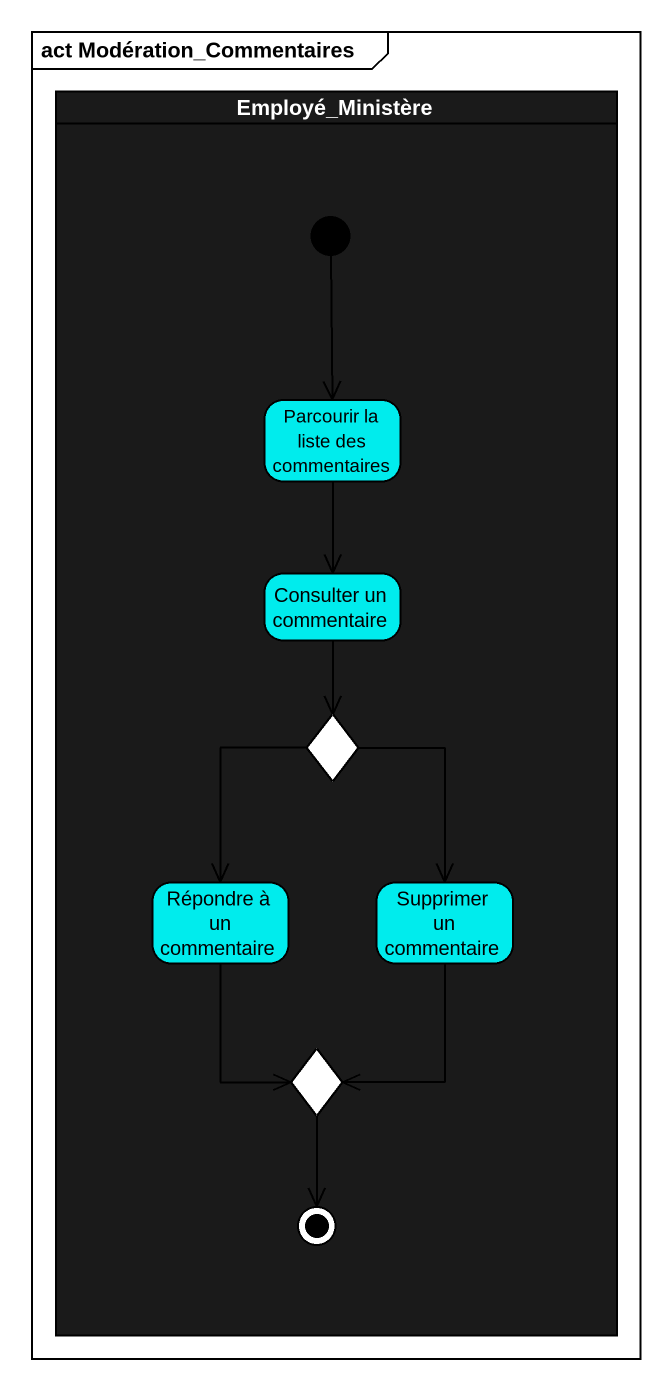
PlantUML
@startuml
mainframe act Modération_Commentaires
hide empty description
state Employé_Ministère <<partition>> #1A1A1A {
  state "Parcourir la liste des commentaires" as Parcourir_la_liste_des #00ECED
  state "Consulter un commentaire" as Consulter_un_commentaire #00ECED
  state choice1 <<choice>> #00ECED
  state "Répondre à un commentaire" as Répondre_à_un_commentaire #00ECED
  state "Supprimer un commentaire" as Supprimer_un_commentaire #00ECED
  state choice2 <<choice>> #00ECED
  [*] --> Parcourir_la_liste_des
  choice2 --> [*]
}
Parcourir_la_liste_des --> Consulter_un_commentaire
Consulter_un_commentaire --> choice1
choice1 --> Répondre_à_un_commentaire
choice1 --> Supprimer_un_commentaire
Répondre_à_un_commentaire --> choice2
Supprimer_un_commentaire --> choice2
@enduml
